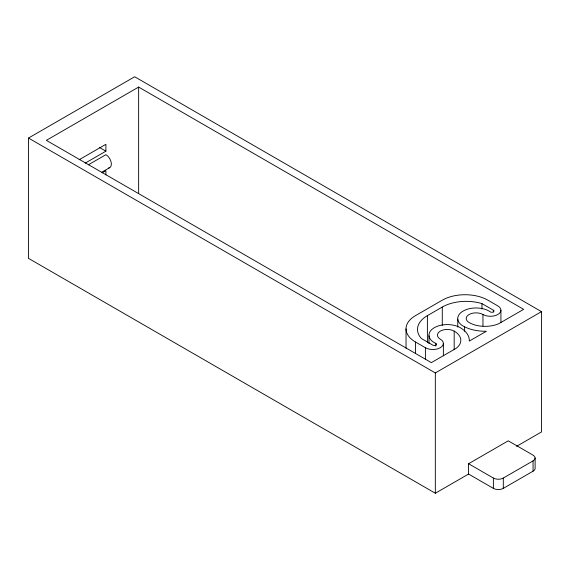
<?xml version="1.0" encoding="UTF-8"?>
<svg xmlns="http://www.w3.org/2000/svg" width="570" height="570" viewBox="0 0 570 570"><rect width="100%" height="100%" fill="white"/><g stroke="black" fill="none" stroke-linecap="round" stroke-linejoin="round"><path stroke-width="0.85" d="M535.123 458.009L535.123 468.319A7.018 4.054 0 0 1 533.064 471.183L503.296 488.376A7.018 4.054 0 0 1 493.378 488.376L468.569 474.048L435.33 493.242L28.5 258.36L28.5 138.054L134.67 76.758L541.5 311.64L541.5 431.946L516.57 446.339M138.638 87.068L46.362 140.348L431.362 362.627L456.164 348.306A22.65 13.082 0 0 0 454.183 331.113A9.825 5.671 0 0 0 440.289 331.113A9.825 5.671 0 0 0 440.289 339.136A10.524 6.078 0 0 1 440.289 347.729A10.524 6.078 0 0 1 425.405 347.729L415.48 342A32.276 18.632 0 0 1 415.48 315.645L442.277 300.183A32.276 18.632 0 0 1 487.92 300.183L497.838 305.912A10.524 6.078 0 0 1 497.838 314.505A10.524 6.078 0 0 1 482.954 314.505A9.825 5.671 0 0 0 469.067 314.505A9.825 5.671 0 0 0 469.067 322.52A22.65 13.082 0 0 0 498.836 323.667L523.638 309.346L138.638 87.068L138.638 193.629M79.109 159.771L105.899 144.303L105.899 151.178L85.229 163.113M88.293 164.837L105.899 154.67A7.688 4.439 60 0 1 111.164 162.357A7.688 4.439 60 0 1 108.621 167.965M102.101 172.04L109.754 167.616M102.073 172.867L105.899 170.658L105.899 174.954M493.378 310.208A2.102 1.218 0 0 1 493.378 311.925A2.102 1.218 0 0 1 490.399 311.925A18.354 10.595 0 0 0 463.111 311.063A18.354 10.595 0 0 0 464.6 326.817A31.143 17.983 0 0 0 486.417 331.241L469.281 341.067A31.143 17.983 0 0 0 461.622 328.541A18.354 10.595 0 0 0 434.333 327.679A18.354 10.595 0 0 0 435.822 343.432A2.102 1.218 0 0 1 435.822 345.149A2.102 1.218 0 0 1 432.844 345.149L421.437 338.566A33.758 19.494 0 0 1 427.393 315.645L442.277 307.052A33.758 19.494 0 0 1 481.964 303.618L493.378 310.208L493.378 311.975M28.5 138.054L435.33 372.937L541.5 311.64M468.569 474.048L468.569 463.738L508.262 440.824L533.064 455.145A7.018 4.054 0 0 1 533.064 460.874L533.064 471.183M468.569 463.738L493.378 478.059A7.018 4.054 0 0 0 503.296 478.059L533.064 460.874M99.351 147.395L105.899 151.178M503.296 478.059L503.296 488.376M500.923 310.208L500.923 322.591M493.378 478.059L493.378 488.376M482.954 314.505L482.954 326.004M481.964 303.618L481.964 308.926M464.6 326.817L464.6 331.241M457.767 319.136L457.767 327.094M454.183 331.113L454.183 349.695M443.375 343.432L443.375 355.815M442.277 307.052L442.277 325.377M435.822 343.432L435.822 346.09M435.33 372.937L435.33 493.242M428.989 335.744L428.989 343.71M427.393 315.645L427.393 342.691M425.405 347.729L425.405 359.228M415.48 342L415.48 353.5M406.032 328.826L406.032 348.284"/></g></svg>
